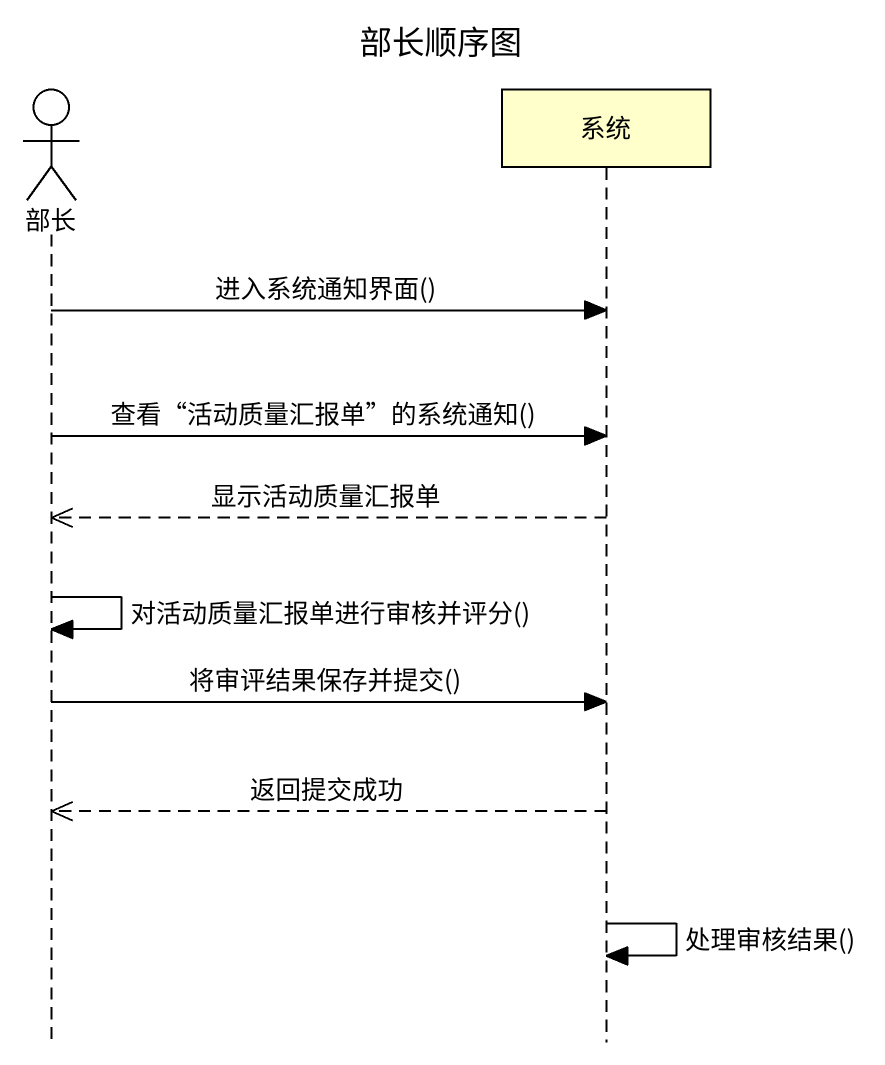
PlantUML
@startuml
title 部长顺序图
hide footbox
actor 部长
participant 系统

部长 -> 系统 : 进入系统通知界面()
部长 -> 系统 : 查看“活动质量汇报单”的系统通知()
系统 -->> 部长 : 显示活动质量汇报单
部长 -> 部长 : 对活动质量汇报单进行审核并评分()
部长 -> 系统 : 将审评结果保存并提交()
系统 -->> 部长 : 返回提交成功
系统 -> 系统 : 处理审核结果()
@enduml
